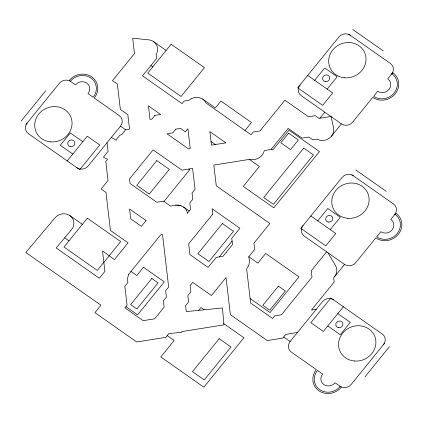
<?xml version="1.0" encoding="UTF-8"?>
<svg xmlns="http://www.w3.org/2000/svg" width="423" height="423" viewBox="0 0 423 423"><rect width="100%" height="100%" fill="white"/><g stroke="black" fill="none" stroke-linecap="round" stroke-linejoin="round"><path stroke-width="0.63" d="M21.15 121.026L45.647 90.823M26.009 124.436L59.41 83.252A8.1 7.477 -23.3 0 1 70.667 81.459M67.231 160.925L87.27 136.211L99.765 144.983L79.72 169.697L28.357 133.631A8.1 7.477 -23.3 0 1 27.12 123.067M70.392 81.264A14.763 13.621 -23.3 0 1 90.903 78.001A14.763 13.621 -23.3 0 1 93.155 97.253L88.021 93.642A8.1 7.477 -23.3 0 0 86.784 83.077A8.1 7.477 -23.3 0 0 75.527 84.87L69.282 80.486A16.206 14.953 -23.3 0 1 91.796 76.901A16.206 14.953 -23.3 0 1 94.266 98.03L119.254 115.574A8.1 7.477 -23.3 0 1 120.492 126.139L88.201 165.953A8.1 7.477 -23.3 0 1 76.944 167.746M191.043 98.85L189.076 100.277L184.19 101.06L182.091 103.646L142.53 75.865L156.653 58.448L156.182 54.43L156.521 53.843A10.802 9.967 -23.3 0 0 154.268 42.141L153.47 41.544A10.802 9.967 -23.3 0 0 148.711 39.847L132.663 38.202L134.461 53.578L112.507 80.64L117.388 84.066L120.354 109.425L127.852 114.686L129.544 129.126L125.631 129.75L122.067 134.139L121.38 134.477A10.802 9.967 -23.3 0 0 116.489 139.727L116.299 140.23L111.312 137.459M163.987 201.47L189.742 169.708L188.79 169.041M245.007 130.49L251.474 122.517L220.933 101.071L215.365 107.934L202.231 98.76M187.378 213.187L190.53 209.3L189.784 202.961L192.793 199.254L192.053 192.914L195.051 189.213L192.597 168.439L181.953 170.131L153.1 149.869L129.48 178.998L129.998 183.423L156.833 202.263L163.585 201.189L170.813 206.26C176.946 203.378 186.358 205.615 187.378 213.187M314.67 80.322L324.69 67.966L337.184 76.737L327.164 89.094M319.899 118.202L324.769 112.195M219.267 256.893L232.09 241.084M331.41 136.248L341.43 123.891A8.1 7.477 -23.3 0 0 352.687 122.099L372.726 97.39A16.206 14.953 -23.3 0 0 395.241 93.806A16.206 14.953 -23.3 0 0 392.771 72.677L387.759 78.852A8.1 7.477 -23.3 0 1 388.996 89.417A8.1 7.477 -23.3 0 1 377.739 91.209L373.62 96.291A14.763 13.621 -23.3 0 0 394.13 93.028A14.763 13.621 -23.3 0 0 391.878 73.776M198.599 310.355L200.888 307.537L204.119 309.805M317.763 220.832L327.783 208.481L340.277 217.253L330.257 229.61M326.625 251.838L311.249 270.799L311.989 277.139L281.448 314.797L274.696 315.87L272.597 318.461L250.643 303.042L246.635 268.827C249.729 265.67 249.84 260.827 248.756 256.782L254.694 249.464L253.948 243.125L269.89 223.471L216.28 185.829L213.821 165.06L250.284 159.26C256.375 160.946 262.958 156.595 264.306 150.567L271.058 149.493L288.19 128.37L302.048 138.104L308.806 137.031L312.555 139.664L317.192 139.141A10.802 9.967 -23.3 0 0 331.368 136.296L331.986 135.466A10.802 9.967 -23.3 0 0 333.541 127.799L331.093 116.637M334.503 276.758L344.523 264.407A8.1 7.477 -23.3 0 0 355.78 262.614L375.82 237.9A16.206 14.953 -23.3 0 0 398.334 234.316A16.206 14.953 -23.3 0 0 395.865 213.187L390.852 219.368A8.1 7.477 -23.3 0 1 392.089 229.932A8.1 7.477 -23.3 0 1 380.832 231.725L376.713 236.801A14.763 13.621 -23.3 0 0 397.223 233.538A14.763 13.621 -23.3 0 0 394.971 214.287M340.224 386.405A14.763 13.621 -23.3 0 1 319.714 389.668A14.763 13.621 -23.3 0 1 317.456 370.416L322.596 374.022A8.1 7.477 -23.3 0 0 323.833 384.586A8.1 7.477 -23.3 0 0 335.09 382.799L341.335 387.182A16.206 14.953 -23.3 0 1 318.82 390.767A16.206 14.953 -23.3 0 1 316.346 369.639L291.362 352.089A8.1 7.477 -23.3 0 1 290.125 341.525L322.411 301.715A8.1 7.477 -23.3 0 1 333.673 299.923M343.386 306.744L323.346 331.458L310.852 322.686L330.892 297.972L382.26 334.038A8.1 7.477 -23.3 0 1 383.492 344.602M384.607 343.233L351.206 384.417A8.1 7.477 -23.3 0 1 339.949 386.21M364.97 376.845L389.467 346.643M191.048 98.845L193.977 97.655M194.242 97.597L198.144 97.375L202.014 98.622M175.582 205.261L175.878 205.224M297.506 332.425L285.795 334.424L282.813 338.099L267.267 340.573L230.382 314.67L226.035 277.546L211.431 295.55L192.692 282.39L190.117 285.567L190.858 291.907L187.849 295.614L188.595 301.953L185.586 305.66L186.279 311.587L222.482 307.97L223.889 324.875L181.742 331.584L181.816 332.224L168.772 333.647L165.763 337.353L136.708 341.98L94.942 312.655L100.954 305.237L25.835 252.489L54.985 217.845A10.802 9.967 -23.3 0 1 69.182 215.17L70.022 215.719A10.802 9.967 -23.3 0 1 71.387 229.848L56.169 247.936L99.326 278.239L104.909 271.355L102.519 250.924L114.453 259.579L128.053 242.818L110.44 230.45L105.988 192.417L101.113 188.991L108.029 180.462L105.803 161.443L107.495 159.36L103.439 157.107L108.071 151.397L107.051 142.715M330.844 116.457L319.016 118.345L315.267 115.712L308.51 116.785L284.891 100.198L259.934 130.971L253.181 132.05L251.008 134.72L206.064 103.038L204.69 100.822L202.866 99.156M316.304 309.25L311.471 310.017L334.181 282.009L333.673 277.662L335.09 275.965A10.802 9.967 -23.3 0 0 335.555 265.581L327.941 252.764M176.629 205.139L176.925 205.129M177.676 205.113L177.972 205.129M178.718 205.181L179.008 205.224M179.738 205.351L180.018 205.419M180.727 205.61L181.002 205.71M183.445 206.937L189.181 210.961M352.671 29.436L383.212 50.882M348.774 34.242L390.418 63.487A8.1 7.477 -23.3 0 1 391.656 74.051M307.727 75.447L332.716 92.997L322.696 105.353L297.707 87.804L338.902 37.007A8.1 7.477 -23.3 0 1 350.159 35.215M341.43 123.891L301.171 95.624A8.1 7.477 -23.3 0 1 299.933 85.06M355.764 169.951L386.305 191.392M351.867 174.752L393.512 203.997A8.1 7.477 -23.3 0 1 394.749 214.561M153.634 41.655L166.128 50.427M271.402 149.07L272.777 150.033L288.92 130.125L319.46 151.571L273.808 207.857L243.267 186.411L259.415 166.503L249.311 159.413M150.874 65.576L152.766 66.903M211.04 141.525L215.318 144.529M310.82 215.963L335.809 233.507L325.789 245.863L300.801 228.32L341.995 177.523A8.1 7.477 -23.3 0 1 353.253 175.73M344.523 264.407L304.264 236.134A8.1 7.477 -23.3 0 1 303.027 225.57M120.492 126.139L125.631 129.75M337.818 313.612L350.313 322.384L340.293 334.741L327.799 325.964M248.814 256.708L257.877 263.069L265.67 253.462L298.987 276.854L270.038 312.549L250.12 298.564M82.818 141.7L70.324 132.928L60.304 145.285L72.793 154.057M283.696 337.015L290.125 341.525M223.783 323.616L243.918 337.755L203.838 387.177L160.803 356.959L174.165 340.483L167.196 335.592M69.864 215.608L82.358 224.38M130.993 271.423L136.809 275.505L143.487 267.267L164.309 281.887L137.586 314.839L125.948 306.664M64.677 237.821L68.997 240.856M128.291 274.76L128.254 275.405A10.802 9.967 -23.3 0 1 127.482 278.318L127.841 282.564L124.838 286.271L127.064 305.29L124.965 307.875L143.17 320.66L154.638 318.836L157.647 315.13L158.181 315.04L158.123 314.538L164.135 307.124L163.394 300.785L166.403 297.078L165.657 290.738L168.666 287.032L162.522 234.564L160.645 234.86L128.291 274.76M171.135 44.251L147.754 73.079L181.07 96.476L204.457 67.643L171.135 44.251M154.908 115.405L151.905 119.112L150.028 119.408L148.441 105.877L160.698 114.48L154.908 115.405M87.371 218.205L63.989 247.032L97.306 270.429L120.687 241.596L87.371 218.205M175.794 129.142L172.79 132.848L166.995 133.768L188.415 148.811L190.239 148.521L187.897 128.724L185.39 131.817L180.51 128.391L175.794 129.142M156.822 160.597L136.782 185.311L149.271 194.083L169.316 169.374L156.822 160.597M146.088 220.573L141.414 226.342L130.702 218.823L129.549 208.962L146.088 220.573M151.809 278.498L130.654 304.581L136.899 308.97L158.054 282.887L151.809 278.498M212.721 214.175L188.669 243.828L189.932 254.593L208.137 267.378L216.248 257.374L223 256.301L226.009 252.594L226.469 252.52L226.411 252.097L232.497 244.589L231.756 238.249L239.867 228.251L212.082 208.74L212.721 214.175M288.639 133.16L280.846 142.768L290.559 149.594L298.352 139.981L288.639 133.16M222.382 223.503L197.885 253.705L208.994 261.504L233.485 231.302L222.382 223.503M303.762 148.087L263.677 197.515L273.395 204.335L313.48 154.913L303.762 148.087M219.188 338.701L192.465 371.648L204.261 379.933L230.984 346.987L219.188 338.701M278.408 286.107L262.82 305.327L269.763 310.202L285.351 290.982L278.408 286.107M225.824 142.858L211.468 145.142L209.866 131.611L225.824 142.858M70.514 146.622A3.601 3.321 -23.3 0 0 74.675 142.096A3.601 3.321 -23.3 0 0 68.658 141.176A3.601 3.321 -23.3 0 0 70.514 146.622M50.543 141.869A18.908 17.443 -23.3 0 0 70.794 116.901A18.908 17.443 -23.3 0 0 38.805 114.03A18.908 17.443 -23.3 0 0 50.543 141.869M325.382 81.581A3.601 3.321 -23.3 0 0 329.543 77.055A3.601 3.321 -23.3 0 0 323.526 76.129A3.601 3.321 -23.3 0 0 325.382 81.581M344.512 77.779A18.908 17.443 -23.3 0 0 364.763 52.812A18.908 17.443 -23.3 0 0 332.774 49.94A18.908 17.443 -23.3 0 0 344.512 77.779M328.475 222.096A3.601 3.321 -23.3 0 0 332.637 217.57A3.601 3.321 -23.3 0 0 326.619 216.645A3.601 3.321 -23.3 0 0 328.475 222.096M347.606 218.289A18.908 17.443 -23.3 0 0 367.857 193.322A18.908 17.443 -23.3 0 0 335.867 190.45A18.908 17.443 -23.3 0 0 347.606 218.289M338.564 327.693A3.601 3.321 -23.3 0 0 342.73 323.167A3.601 3.321 -23.3 0 0 336.708 322.247A3.601 3.321 -23.3 0 0 338.564 327.693M354.4 361.004A18.908 17.443 -23.3 0 0 374.646 336.036A18.908 17.443 -23.3 0 0 342.656 333.165A18.908 17.443 -23.3 0 0 354.4 361.004"/></g></svg>
